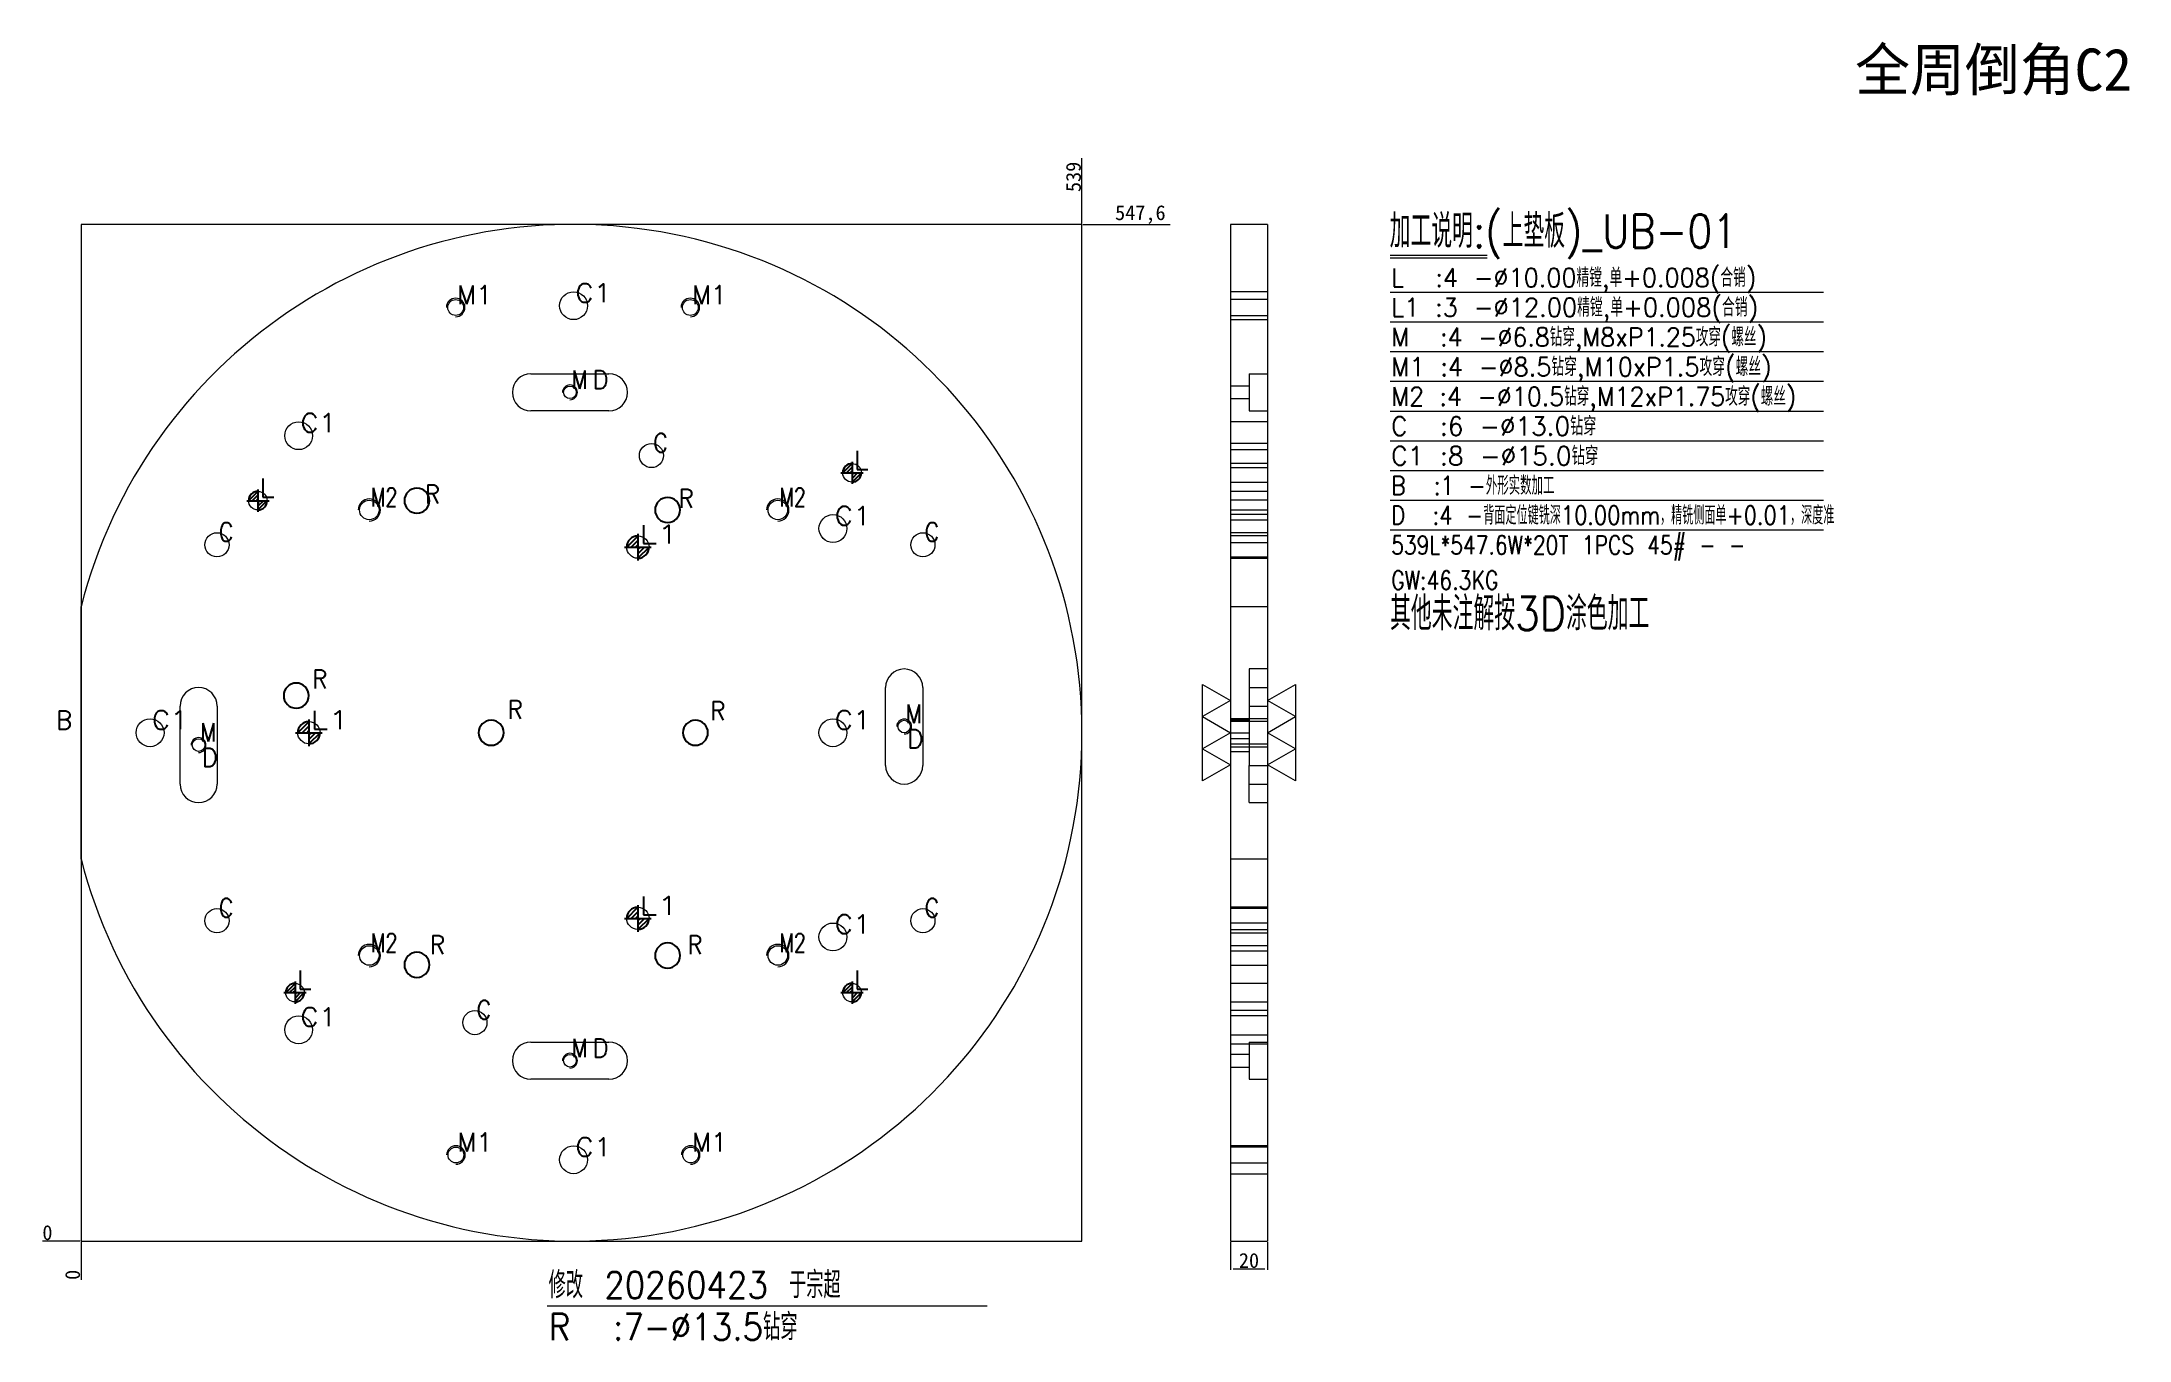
# Model space of a CAD drawing. Header units: millimetres. Extents: x 10470 to 11594, y 65904 to 66603.
import ezdxf
from ezdxf.enums import TextEntityAlignment as Align

# ---------------------------------------------------------------- set-up
doc = ezdxf.new("R2010")
doc.units = ezdxf.units.MM
doc.linetypes.add('DASHED', pattern=[0])
for name, color, linetype in [('4', 4, 'Continuous'), ('dim', 4, 'Continuous'), ('UB', 7, 'Continuous'), ('UB_W', 1, 'Continuous')]:
    doc.layers.add(name, color=color, linetype=linetype)
doc.styles.add('_PUG_ERP', font='txt')
doc.styles.add('chinesef_fs', font='txt.shx', dxfattribs={"bigfont": 'gbcbig.shx'})
doc.dimstyles.new('_PUG_ERP', dxfattribs={"dimtxt": 8, "dimasz": 1.5, "dimexe": 0.5, "dimexo": 0.5, "dimgap": 0.5, "dimtad": 1, "dimtxsty": '_PUG_ERP', "dimblk": 'CLOSEDBLANK', "dimcen": 0, "dimclrd": 4, "dimclre": 4, "dimclrt": 3, "dimazin": 3, "dimtfac": 1, "dimtmove": 0, "dimatfit": 3, "dimldrblk": 'CLOSEDBLANK', "dimlwd": 9, "dimlwe": 9})

# ---------------------------------------------------------------- blocks, each defined once
blk = doc.blocks.new('*D735')
at = {"layer": 'Defpoints', "color": 0}
for p in [(11029.9, 66504.8), (11044.9, 66504.8), (10490.9, 65957.2)]:
    blk.add_point(p, dxfattribs=at)
at = {"layer": 'dim', "color": 4, "lineweight": 9}
for p, q in [((11030.4, 66504.8), (11038.9, 66504.8)), ((11038.9, 66504.8), (11041.9, 66504.8)), ((11041.9, 66504.8), (11077.4, 66504.8))]:
    blk.add_line(p, q, dxfattribs=at)
at = {"layer": 'dim', "color": 3, "lineweight": 13, "insert": (11061.4, 66510.1), "char_height": 8, "attachment_point": 5, "style": '_PUG_ERP'}
blk.add_mtext('547,6', dxfattribs=at)
blk = doc.blocks.new('_ClosedBlank')
blk = doc.blocks.new('*D736')
at = {"layer": 'Defpoints', "color": 0}
for p in [(10475.9, 65957.2), (10490.9, 65957.2), (10490.9, 65957.2)]:
    blk.add_point(p, dxfattribs=at)
at = {"layer": 'dim', "color": 4, "lineweight": 9}
blk.add_line((10490.4, 65957.2), (10470.1, 65957.2), dxfattribs=at)
at = {"layer": 'dim', "color": 3, "lineweight": 13, "insert": (10472.8, 65961.7), "char_height": 8, "attachment_point": 5, "style": '_PUG_ERP'}
blk.add_mtext('0', dxfattribs=at)
blk = doc.blocks.new('*D737')
at = {"layer": 'Defpoints', "color": 0}
for p in [(10490.9, 65957.2), (10490.9, 65957.2), (10490.9, 65942.2)]:
    blk.add_point(p, dxfattribs=at)
at = {"layer": 'dim', "color": 4, "lineweight": 9}
blk.add_line((10490.9, 65956.7), (10490.9, 65936.4), dxfattribs=at)
at = {"layer": 'dim', "color": 3, "lineweight": 13, "insert": (10486.4, 65939), "char_height": 8, "attachment_point": 5, "rotation": 90, "style": '_PUG_ERP'}
blk.add_mtext('0', dxfattribs=at)
blk = doc.blocks.new('*D738')
at = {"layer": 'Defpoints', "color": 0}
for p in [(11029.9, 66519.8), (11029.9, 66504.8), (10490.9, 65957.2)]:
    blk.add_point(p, dxfattribs=at)
at = {"layer": 'dim', "color": 4, "lineweight": 9}
for p, q in [((11029.9, 66516.8), (11029.9, 66540.5)), ((11029.9, 66513.8), (11029.9, 66516.8)), ((11029.9, 66505.3), (11029.9, 66513.8))]:
    blk.add_line(p, q, dxfattribs=at)
at = {"layer": 'dim', "color": 3, "lineweight": 13, "insert": (11025.4, 66530.4), "char_height": 8, "attachment_point": 5, "rotation": 90, "style": '_PUG_ERP'}
blk.add_mtext('539', dxfattribs=at)
blk = doc.blocks.new('*D739')
at = {"layer": 'Defpoints', "color": 0}
for p in [(11109.9, 65957.2), (11129.9, 65957.2), (11129.9, 65942.2)]:
    blk.add_point(p, dxfattribs=at)
at = {"layer": 'dim', "color": 4, "lineweight": 9}
for p, q in [((11109.9, 65956.7), (11109.9, 65941.7)), ((11129.9, 65956.7), (11129.9, 65941.7)), ((11111.4, 65942.2), (11128.4, 65942.2))]:
    blk.add_line(p, q, dxfattribs=at)
at = {"layer": 'dim', "color": 3, "lineweight": 13, "insert": (11119.9, 65946.7), "char_height": 8, "attachment_point": 5, "style": '_PUG_ERP'}
blk.add_mtext('20', dxfattribs=at)
blk = doc.blocks.new('pg_hx_L0')
at = {"color": 230}
for p, q in [((-0.6, 0), (0.6, 0)), ((-0.5, -0.003), (0, 0.497)), ((-0.3, 0), (0, 0.3)), ((-0.1, 0), (0, 0.1)), ((0, 0.6), (0, -0.6)), ((0.5, 0.003), (0, -0.497)), ((0.1, 0), (0, -0.1)), ((0.3, 0), (0, -0.3))]:
    blk.add_line(p, q, dxfattribs=at)
for start, end in [(90, 180), (270, 0)]:
    blk.add_arc((0, 0), 0.5, start, end, dxfattribs=at)
blk = doc.blocks.new('pg_hx_LLL0')
blk.add_blockref('pg_hx_L0', (0, 0))

msp = doc.modelspace()

# ---------------------------------------------------------------- linework, layer by layer
at = {"layer": '4', "color": 6, "linetype": 'Continuous', "lineweight": 25, "ltscale": 0.3}
for centre, start, end in [((10671.782, 66356), 0, 180), ((10671.782, 66356), 180, 0), ((10806.782, 66351), 0, 180), ((10806.782, 66351), 180, 0), ((10606.782, 66251), 0, 180), ((10606.782, 66251), 180, 0), ((10711.782, 66231), 0, 180), ((10711.782, 66231), 180, 0), ((10821.782, 66231), 0, 180), ((10821.782, 66231), 180, 0), ((10806.782, 66111), 0, 180), ((10671.782, 66106), 0, 180), ((10671.782, 66106), 180, 0), ((10806.782, 66111), 180, 0)]:
    msp.add_arc(centre, 6.753, start, end, dxfattribs=at)
at = {"layer": 'dim', "color": 8, "linetype": 'Continuous', "lineweight": 18}
for p, q in [((11195.941, 66488.3), (11248.105, 66488.3)), ((11195.941, 66486.8), (11248.105, 66486.8)), ((11195.941, 66468.3), (11429.221, 66468.3)), ((11195.941, 66452.3), (11429.221, 66452.3)), ((11195.941, 66436.3), (11429.221, 66436.3)), ((11195.941, 66420.3), (11429.221, 66420.3)), ((11195.941, 66404.3), (11429.221, 66404.3)), ((11195.941, 66388.3), (11429.221, 66388.3)), ((11195.941, 66372.3), (11429.221, 66372.3)), ((11195.941, 66356.3), (11429.221, 66356.3)), ((11195.941, 66340.3), (11429.221, 66340.3))]:
    msp.add_line(p, q, dxfattribs=at)
at = {"layer": 'dim', "color": 6, "linetype": 'Continuous', "lineweight": 18}
msp.add_line((10741.984, 65922.304), (10978.979, 65922.304), dxfattribs=at)
at = {"layer": 'dim', "color": 252, "linetype": 'DASHED', "lineweight": 13, "ltscale": 0.2}
msp.add_lwpolyline([(10490.941, 65957.2), (11029.941, 65957.2), (11029.941, 66504.8), (10490.941, 66504.8)], close=True, dxfattribs=at)
at = {"layer": 'dim', "lineweight": 13}
for points in [[(11094.941, 66256.981), (11109.941, 66248.321), (11094.941, 66239.66), (11109.941, 66231), (11094.941, 66222.34), (11109.941, 66213.679), (11094.941, 66205.019), (11094.941, 66256.981)], [(11144.941, 66205.019), (11129.941, 66213.679), (11144.941, 66222.34), (11129.941, 66231), (11144.941, 66239.66), (11129.941, 66248.321), (11144.941, 66256.981), (11144.941, 66205.019)]]:
    msp.add_lwpolyline(points, close=True, dxfattribs=at)
at = {"layer": 'UB', "color": 135, "linetype": 'Continuous', "lineweight": 18}
for p, q in [((11129.941, 66504.8), (11109.941, 66504.8)), ((11109.941, 66504.8), (11109.941, 65957.2)), ((11129.941, 66504.8), (11129.941, 65957.2)), ((11109.941, 65957.2), (11129.941, 65957.2))]:
    msp.add_line(p, q, dxfattribs=at)
at = {"layer": 'UB', "color": 31, "linetype": 'DASHED', "lineweight": 13, "ltscale": 0.732924}
for p, q in [((11129.941, 66468.496), (11109.941, 66468.496)), ((11109.941, 66453.496), (11129.941, 66453.496)), ((11129.941, 66398.5), (11109.941, 66398.5)), ((11129.941, 66386.798), (11109.941, 66386.798)), ((11109.941, 66383.5), (11129.941, 66383.5)), ((11109.941, 66373.798), (11129.941, 66373.798)), ((11129.941, 66348.5), (11109.941, 66348.5)), ((11129.941, 66338.725), (11109.941, 66338.725)), ((11109.941, 66333.5), (11129.941, 66333.5)), ((11109.941, 66325.725), (11129.941, 66325.725)), ((11109.941, 66299.084), (11129.941, 66299.084)), ((11129.941, 66238.5), (11109.941, 66238.5)), ((11109.941, 66223.5), (11129.941, 66223.5)), ((11129.941, 66162.916), (11109.941, 66162.916)), ((11129.941, 66136.275), (11109.941, 66136.275)), ((11129.941, 66128.5), (11109.941, 66128.5)), ((11109.941, 66123.275), (11129.941, 66123.275)), ((11109.941, 66113.5), (11129.941, 66113.5)), ((11129.941, 66081.357), (11109.941, 66081.357)), ((11129.941, 66078.5), (11109.941, 66078.5)), ((11109.941, 66068.357), (11129.941, 66068.357)), ((11109.941, 66063.5), (11129.941, 66063.5)), ((11129.941, 66008.496), (11109.941, 66008.496)), ((11109.941, 65993.496), (11129.941, 65993.496))]:
    msp.add_line(p, q, dxfattribs=at)
at = {"layer": 'UB', "color": 5, "linetype": 'DASHED', "lineweight": 13, "ltscale": 0.732924}
for p, q in [((11129.941, 66464.323), (11109.941, 66464.323)), ((11109.941, 66455.817), (11129.941, 66455.817)), ((11119.941, 66417.755), (11109.941, 66417.755)), ((11109.941, 66410.949), (11119.941, 66410.949)), ((11129.941, 66356.253), (11109.941, 66356.253)), ((11109.941, 66345.747), (11129.941, 66345.747)), ((11119.941, 66237.755), (11109.941, 66237.755)), ((11109.941, 66230.949), (11119.941, 66230.949)), ((11119.941, 66227.755), (11109.941, 66227.755)), ((11109.941, 66220.949), (11119.941, 66220.949)), ((11129.941, 66116.253), (11109.941, 66116.253)), ((11109.941, 66105.747), (11129.941, 66105.747)), ((11119.941, 66057.755), (11109.941, 66057.755)), ((11109.941, 66050.949), (11119.941, 66050.949)), ((11129.941, 66007.84), (11109.941, 66007.84)), ((11109.941, 65999.334), (11129.941, 65999.334))]:
    msp.add_line(p, q, dxfattribs=at)
at = {"layer": 'UB', "color": 2, "linetype": 'DASHED', "lineweight": 13, "ltscale": 0.732924}
for p, q in [((10733.201, 66424.352), (10775.201, 66424.352)), ((11119.941, 66424.352), (11119.941, 66404.352)), ((11119.941, 66424.352), (11129.941, 66424.352)), ((10775.201, 66404.352), (10733.201, 66404.352)), ((11119.941, 66404.352), (11129.941, 66404.352)), ((11119.941, 66404.352), (11129.941, 66404.352)), ((11129.941, 66265.352), (11119.941, 66265.352)), ((11119.941, 66265.352), (11119.941, 66255.352)), ((10924.201, 66213.352), (10924.201, 66255.352)), ((10944.201, 66255.352), (10944.201, 66213.352)), ((11119.941, 66255.352), (11119.941, 66213.352)), ((10544.201, 66203.352), (10544.201, 66245.352)), ((10564.201, 66245.352), (10564.201, 66203.352)), ((11119.941, 66203.352), (11119.941, 66213.352)), ((11119.941, 66203.352), (11129.941, 66203.352)), ((11119.941, 66193.352), (11119.941, 66203.352)), ((11119.941, 66193.352), (11129.941, 66193.352)), ((10733.201, 66064.352), (10775.201, 66064.352)), ((11119.941, 66064.352), (11129.941, 66064.352)), ((11119.941, 66064.352), (11119.941, 66044.352)), ((11119.941, 66064.352), (11129.941, 66064.352)), ((10775.201, 66044.352), (10733.201, 66044.352)), ((11119.941, 66044.352), (11129.941, 66044.352))]:
    msp.add_line(p, q, dxfattribs=at)
at = {"layer": 'UB', "color": 31, "linetype": 'Continuous', "lineweight": 18}
msp.add_line((10490.941, 66162.916), (10490.941, 66299.084), dxfattribs=at)
at = {"layer": 'UB', "color": 155, "linetype": 'DASHED', "lineweight": 13, "ltscale": 0.732924}
for p, q in [((11119.941, 66255.352), (11129.941, 66255.352)), ((11119.941, 66245.352), (11129.941, 66245.352)), ((11119.941, 66245.352), (11129.941, 66245.352)), ((11119.941, 66213.352), (11129.941, 66213.352))]:
    msp.add_line(p, q, dxfattribs=at)
at = {"layer": 'UB', "color": 42, "linetype": 'Continuous', "lineweight": 18}
for centre, radius in [((10692.637, 66460.07), 4.253), ((10756.141, 66460.996), 7.5), ((10819.041, 66460.07), 4.253), ((10754.201, 66414.352), 3.403), ((10608.107, 66391), 7.5), ((10798.099, 66380.298), 6.5), ((10646.141, 66351), 5.253), ((10866.141, 66351), 5.253), ((10895.81, 66341), 7.5), ((10564.113, 66332.225), 6.5), ((10944.289, 66332.225), 6.5), ((10528.107, 66231), 7.5), ((10554.201, 66224.352), 3.403), ((10895.81, 66231), 7.5), ((10934.201, 66234.352), 3.403), ((10564.113, 66129.775), 6.5), ((10895.81, 66121), 7.5), ((10944.289, 66129.775), 6.5), ((10646.141, 66111), 5.253), ((10866.141, 66111), 5.253), ((10703.014, 66074.857), 6.5), ((10608.107, 66071), 7.5), ((10754.201, 66054.352), 3.403), ((10692.797, 66003.587), 4.253), ((10756.141, 66000.996), 7.5), ((10819.201, 66003.587), 4.253)]:
    msp.add_circle(centre, radius, dxfattribs=at)
at = {"layer": 'UB', "color": 135, "linetype": 'Continuous', "lineweight": 18}
msp.add_arc((10756.141, 66231), 273.8, 194.398445, 165.601555, dxfattribs=at)
at = {"layer": 'UB', "color": 42, "linetype": 'Continuous', "lineweight": 13}
for centre, radius in [((10692.637, 66460.07), 5), ((10819.041, 66460.07), 5), ((10754.201, 66414.352), 4), ((10646.141, 66351), 6), ((10866.141, 66351), 6), ((10554.201, 66224.352), 4), ((10934.201, 66234.352), 4), ((10646.141, 66111), 6), ((10866.141, 66111), 6), ((10754.201, 66054.352), 4), ((10692.797, 66003.587), 5), ((10819.201, 66003.587), 5)]:
    msp.add_arc(centre, radius, 270, 180, dxfattribs=at)
at = {"layer": 'UB', "color": 2, "linetype": 'DASHED', "lineweight": 13, "ltscale": 0.732924}
for centre, start, end in [((10733.201, 66414.352), 90, 269.999999), ((10775.201, 66414.352), 269.999999, 89.999987), ((10934.201, 66255.352), 0, 179.999999), ((10554.201, 66245.352), 359.999999, 179.999975), ((10934.201, 66213.352), 179.999999, 359.999987), ((10554.201, 66203.352), 180, 359.999999), ((10733.201, 66054.352), 89.999999, 269.999977), ((10775.201, 66054.352), 270, 89.999999)]:
    msp.add_arc(centre, 10, start, end, dxfattribs=at)
at = {"layer": 'UB_W', "color": 1, "linetype": 'DASHED', "lineweight": 13, "ltscale": 0.732924}
for p, q in [((11129.941, 66376), (11109.941, 66376)), ((11109.941, 66366), (11129.941, 66366)), ((11129.941, 66361), (11109.941, 66361)), ((11109.941, 66351), (11129.941, 66351)), ((11129.941, 66337.001), (11109.941, 66337.001)), ((11109.941, 66325), (11129.941, 66325)), ((11129.941, 66237.001), (11109.941, 66237.001)), ((11109.941, 66225), (11129.941, 66225)), ((11129.941, 66137.001), (11109.941, 66137.001)), ((11109.941, 66125), (11129.941, 66125)), ((11129.941, 66096), (11109.941, 66096)), ((11109.941, 66086), (11129.941, 66086))]:
    msp.add_line(p, q, dxfattribs=at)
at = {"layer": 'UB_W', "color": 1, "linetype": 'Continuous', "lineweight": 18}
for centre, radius in [((10906.141, 66371), 5), ((10586.141, 66356), 5), ((10790.793, 66331), 6), ((10613.622, 66231), 6), ((10790.793, 66131), 6), ((10606.141, 66091), 5), ((10906.141, 66091), 5)]:
    msp.add_circle(centre, radius, dxfattribs=at)

# ---------------------------------------------------------------- block references
at = {"layer": 'UB', "lineweight": 13, "ltscale": 0.732924}
for p, xscale, yscale, zscale in [((10906.141, 66371), 10, 10, 10), ((10586.141, 66356), 10, 10, 10), ((10790.793, 66331), 12, 12, 12), ((10613.622, 66231), 12, 12, 12), ((10790.793, 66131), 12, 12, 12), ((10606.141, 66091), 10, 10, 10), ((10906.141, 66091), 10, 10, 10)]:
    msp.add_blockref('pg_hx_LLL0', p, dxfattribs=dict(at, xscale=xscale, yscale=yscale, zscale=zscale))

# ---------------------------------------------------------------- texts
at = {"layer": 'dim'}
msp.add_text('全周倒角C2', height=22.7273, dxfattribs=at).set_placement((11520.893, 66588.637), align=Align.MIDDLE)
at = {"layer": 'dim', "color": 4, "lineweight": 13, "style": 'chinesef_fs'}
for s, height, width, p in [('加工说明:(上垫板)_UB-01', 18, 0.8643, (11195.694, 66492.217)), ('M1', 10, 0.9957, (10693.452, 66461.933)), ('C1', 10, 1.1106, (10757.006, 66462.884)), ('M1', 10, 0.9957, (10819.856, 66461.933)), ('M  :4 -%%c6.8钻穿,M8xP1.25攻穿(螺丝)', 10, 0.9383, (11196.471, 66439.143)), ('M1 :4 -%%c8.5钻穿,M10xP1.5攻穿(螺丝)', 10, 0.9516, (11196.471, 66423.143)), ('M', 10, 0.8408, (10754.996, 66416.204)), ('D', 10, 0.9609, (10766.366, 66416.164)), ('M2 :4 -%%c10.5钻穿,M12xP1.75攻穿(螺丝)', 10, 0.9386, (11196.471, 66407.143)), ('C1', 10, 1.1106, (10608.973, 66392.888)), ('C  :6 -%%c13.0钻穿', 10, 0.9805, (11196.471, 66391.143)), ('C', 10, 0.8969, (10798.944, 66382.176)), ('C1 :8 -%%c15.0钻穿', 10, 0.9923, (11196.471, 66375.143)), ('L', 10, 1.1211, (10906.956, 66372.863)), ('L', 10, 1.1211, (10586.956, 66357.863)), ('M2', 10, 0.7599, (10646.976, 66352.873)), ('M2', 10, 0.7599, (10866.976, 66352.873)), ('B  :1 -外形实数加工', 10, 0.8539, (11196.471, 66359.143)), ('C1', 10, 1.1106, (10896.676, 66342.888)), ('D  :4 -背面定位键铣深10.00mm，精铣侧面单+0.01，深度准', 10, 0.83, (11196.471, 66343.143)), ('C', 10, 0.8969, (10564.959, 66334.102)), ('L1', 10, 1.3125, (10791.628, 66332.873)), ('C', 10, 0.8969, (10945.134, 66334.102)), ('539L*547.6W*20T 1PCS 45# - - ', 10, 0.7991, (11196.471, 66327.143)), ('GW:46.3KG ', 10, 0.8074, (11196.471, 66308.143)), ('B', 10, 0.9609, (10477.4, 66232.813)), ('C1', 10, 1.1106, (10528.973, 66232.888)), ('L1', 10, 1.3125, (10614.458, 66232.873)), ('C1', 10, 1.1106, (10896.676, 66232.888)), ('M', 10, 0.8408, (10934.996, 66236.204)), ('M', 10, 0.8408, (10554.996, 66226.204)), ('D', 10, 0.9609, (10935.866, 66222.664)), ('D', 10, 0.9609, (10555.866, 66212.664)), ('C', 10, 0.8969, (10564.959, 66131.653)), ('L1', 10, 1.3125, (10791.628, 66132.873)), ('C', 10, 0.8969, (10945.134, 66131.653)), ('C1', 10, 1.1106, (10896.676, 66122.888)), ('M2', 10, 0.7599, (10646.976, 66112.873)), ('M2', 10, 0.7599, (10866.976, 66112.873)), ('L', 10, 1.1211, (10606.956, 66092.863)), ('L', 10, 1.1211, (10906.956, 66092.863)), ('C1', 10, 1.1106, (10608.973, 66072.888)), ('C', 10, 0.8969, (10703.86, 66076.735)), ('M', 10, 0.8408, (10754.996, 66056.204)), ('D', 10, 0.9609, (10766.366, 66056.164)), ('M1', 10, 0.9957, (10693.612, 66005.45)), ('M1', 10, 0.9957, (10820.016, 66005.45)), ('C1', 10, 1.1106, (10757.006, 66002.884))]:
    msp.add_text(s, height=height, dxfattribs=dict(at, width=width)).set_placement(p)
at = {"layer": 'dim', "color": 1, "lineweight": 13, "style": 'chinesef_fs'}
for s, width, p in [('L  :4 -%%c10.00精镗,单+0.008(合销)', 0.9493, (11196.471, 66471.143)), ('L1 :3 -%%c12.00精镗,单+0.008(合销)', 0.9556, (11196.471, 66455.143))]:
    msp.add_text(s, height=10, dxfattribs=dict(at, width=width)).set_placement(p)
at = {"layer": 'dim', "color": 6, "lineweight": 13, "style": 'chinesef_fs'}
for s, height, width, p in [('R', 10, 0.8969, (10676.066, 66354.447)), ('R', 10, 0.8969, (10812.75, 66352.192)), ('R', 10, 0.8969, (10615.381, 66254.9)), ('R', 10, 0.8969, (10720.713, 66238.441)), ('R', 10, 0.8969, (10829.88, 66237.765)), ('R', 10, 0.8969, (10678.786, 66111.768)), ('R', 10, 0.8969, (10817.503, 66111.768)), ('修改 20260423 于宗超', 14.3325, 0.8963, (10742.743, 65926.378)), ('R  :7-%%C13.5钻穿', 14.3325, 0.9013, (10742.743, 65903.777))]:
    msp.add_text(s, height=height, dxfattribs=dict(at, width=width)).set_placement(p)
at = {"layer": 'dim', "color": 21, "lineweight": 13, "style": 'chinesef_fs', "width": 0.8663}
msp.add_text('其他未注解按3D涂色加工', height=18, dxfattribs=at).set_placement((11195.863, 66286.217))

# ---------------------------------------------------------------- dimensions: what is measured, and where the dimension line sits
at = {"layer": 'dim', "lineweight": 13}
for feature_location, offset, dtype, origin, picture, middle in [((11029.941, 66504.8), (0, 15), 1, (10490.941, 65957.2), '*D738', (11025.441, 66530.395)), ((11029.941, 66504.8), (15, 0), 0, (10490.941, 65957.2), '*D735', (11061.441, 66510.062)), ((10490.941032818, 65957.19999999), (-15, 0), 0, (10490.941032818, 65957.19999999), '*D736', (10472.774366151, 65961.69999999)), ((10490.941032818, 65957.19999999), (0, -15), 1, (10490.941032818, 65957.19999999), '*D737', (10486.441032818, 65939.033333323))]:
    dim = msp.add_ordinate_dim(feature_location=feature_location, offset=offset, dtype=dtype, origin=origin, dimstyle='_PUG_ERP', dxfattribs=at)
    dim.commit()
    dim.dimension.update_dxf_attribs({"geometry": picture, "text_midpoint": middle})
dim = msp.add_linear_dim(base=(11129.941, 65942.2), p1=(11109.941, 65957.2), p2=(11129.941, 65957.2), dimstyle='_PUG_ERP', dxfattribs=at)
dim.commit()
dim.dimension.update_dxf_attribs({"geometry": '*D739', "text_midpoint": (11119.941, 65946.7)})

doc.saveas('drawing.dxf')
